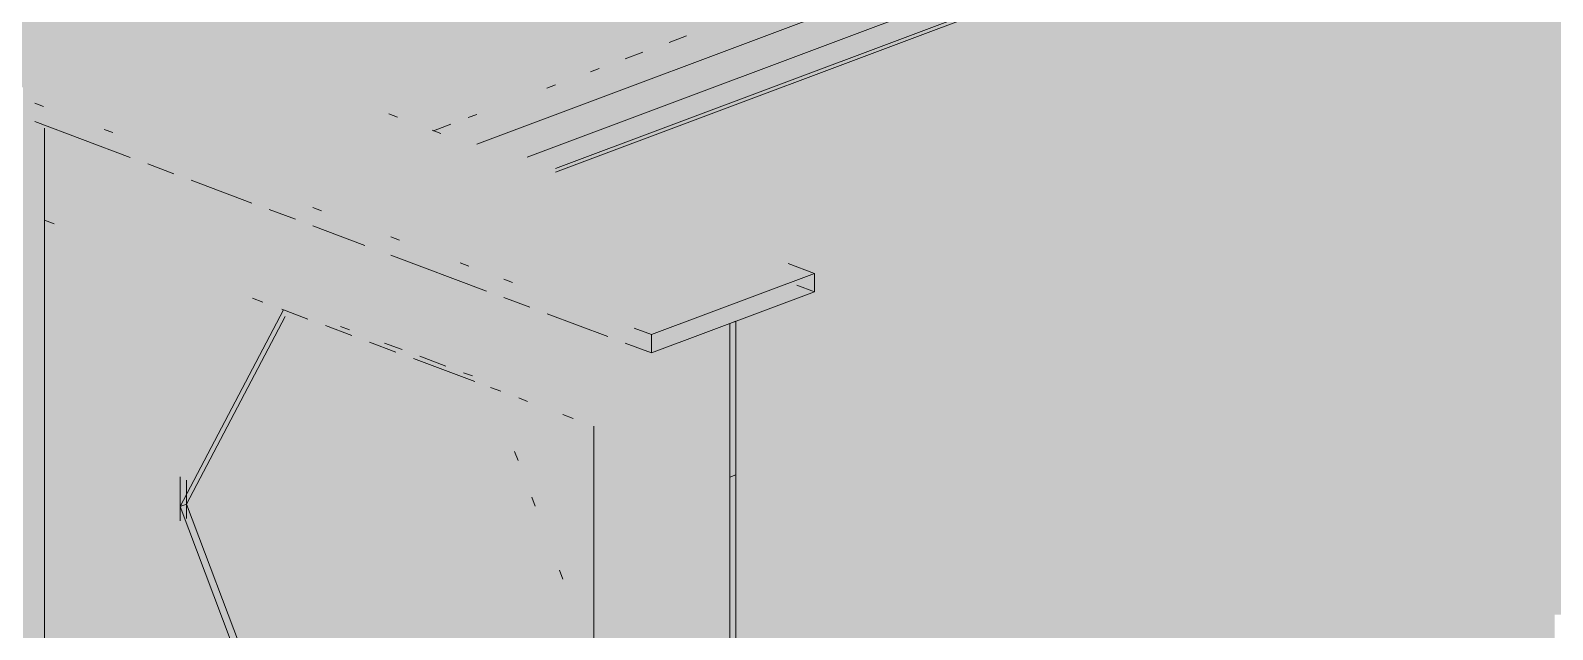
# Paper-space layout '03 3D Building and Roof' of a CAD drawing. Header units: millimetres. Extents: x 5 to 415, y 5 to 292.
# Drawn here: x 133.25 to 144.15, y 73.15 to 77.43 of the extents above; entities that cross this region are included whole.
import ezdxf

# ---------------------------------------------------------------- set-up
doc = ezdxf.new("R2010")
doc.units = ezdxf.units.MM
doc.layers.add('EXISTING', color=7, linetype='Continuous')
doc.layers.add('IMAGES', color=7, linetype='Continuous')

# ---------------------------------------------------------------- blocks, each defined once
blk = doc.blocks.new('SHEET_03')
at = {"layer": 'EXISTING', "color": 250, "lineweight": 9}
for p, q in [((136.446, 76.622), (144.131, 79.501)), ((144.491, 79.408), (136.806, 76.529)), ((137.008, 76.448), (144.569, 79.28)), ((137.008, 76.422), (144.444, 79.207)), ((137.821, 77.35), (137.946, 77.397)), ((137.508, 77.233), (137.633, 77.28)), ((137.258, 77.139), (137.321, 77.163)), ((136.946, 77.022), (137.008, 77.046)), ((133.28, 76.914), (133.343, 76.89)), ((135.877, 76.815), (135.815, 76.838)), ((136.383, 76.812), (136.446, 76.835)), ((133.964, 76.526), (133.28, 76.783)), ((133.349, 76.737), (133.349, 76.078)), ((133.778, 76.727), (133.84, 76.704)), ((136.188, 76.698), (136.126, 76.722)), ((136.134, 76.718), (136.258, 76.765)), ((134.275, 76.41), (134.089, 76.48)), ((134.835, 76.2), (134.4, 76.363)), ((133.419, 76.052), (133.349, 76.078)), ((133.349, 76.078), (133.349, 72.711)), ((135.146, 76.084), (134.959, 76.154)), ((135.27, 76.168), (135.332, 76.145)), ((135.643, 75.897), (135.27, 76.037)), ((135.83, 75.959), (135.892, 75.935)), ((136.514, 75.571), (135.83, 75.828)), ((136.327, 75.772), (136.389, 75.749)), ((138.862, 75.697), (138.675, 75.767)), ((136.638, 75.656), (136.7, 75.633)), ((137.695, 75.26), (138.862, 75.697)), ((138.862, 75.566), (138.862, 75.697)), ((134.914, 75.492), (134.84, 75.52)), ((136.824, 75.455), (136.638, 75.525)), ((138.862, 75.566), (137.695, 75.129)), ((138.737, 75.612), (138.862, 75.566)), ((134.321, 74.031), (135.062, 75.436)), ((135.048, 75.442), (135.236, 75.371)), ((135.073, 75.389), (134.366, 74.047)), ((135.362, 75.324), (135.551, 75.253)), ((135.533, 75.293), (135.47, 75.317)), ((137.384, 75.245), (136.949, 75.408)), ((137.571, 75.306), (137.695, 75.26)), ((138.256, 75.339), (138.3, 75.356)), ((138.256, 74.24), (138.256, 75.339)), ((138.3, 75.356), (138.3, 74.257)), ((135.677, 75.206), (135.866, 75.135)), ((135.91, 75.152), (135.784, 75.199)), ((137.695, 75.129), (137.508, 75.199)), ((137.695, 75.26), (137.695, 75.129)), ((135.991, 75.088), (136.432, 74.923)), ((136.224, 75.034), (136.036, 75.105)), ((136.413, 74.964), (136.35, 74.987)), ((136.617, 74.854), (136.543, 74.882)), ((136.746, 74.806), (136.809, 74.782)), ((137.136, 74.66), (137.062, 74.687)), ((137.284, 74.604), (137.284, 71.237)), ((137.284, 72.921), (137.284, 74.604)), ((136.716, 74.424), (136.741, 74.359)), ((134.321, 74.241), (134.321, 74.031)), ((134.366, 74.219), (134.366, 73.944)), ((138.3, 74.257), (138.256, 74.24)), ((138.256, 70.873), (138.256, 74.24)), ((138.3, 74.257), (138.3, 70.89)), ((134.321, 73.927), (134.321, 74.202)), ((134.366, 74.047), (134.366, 74.187)), ((134.321, 74.031), (134.366, 74.047)), ((134.321, 74.031), (134.321, 73.96)), ((135.062, 72.07), (134.321, 74.031)), ((134.366, 73.977), (134.366, 74.047)), ((134.366, 74.047), (135.082, 72.152)), ((136.84, 74.097), (136.864, 74.032)), ((137.037, 73.574), (137.062, 73.509))]:
    blk.add_line(p, q, dxfattribs=at)
at = {"layer": 'IMAGES', "color": 7}
for points in [[(132.51, 77.371), (133.538, 77.371), (132.51, 77.543), (133.538, 77.543)], [(133.538, 77.371), (133.88, 77.371), (133.538, 77.543), (133.88, 77.543)], [(133.88, 77.371), (134.052, 77.371), (133.88, 77.543), (134.052, 77.543)], [(134.052, 77.371), (134.737, 77.371), (134.052, 77.543), (134.737, 77.543)], [(134.737, 77.371), (134.909, 77.371), (134.737, 77.543), (134.909, 77.543)], [(134.909, 77.371), (137.136, 77.371), (134.909, 77.543), (137.136, 77.543)], [(137.136, 77.371), (137.308, 77.371), (137.136, 77.543), (137.308, 77.543)], [(137.308, 77.371), (137.479, 77.371), (137.308, 77.543), (137.479, 77.543)], [(137.479, 77.371), (137.65, 77.371), (137.479, 77.543), (137.65, 77.543)], [(137.65, 77.371), (137.993, 77.371), (137.65, 77.543), (137.993, 77.543)], [(137.993, 77.371), (138.164, 77.371), (137.993, 77.543), (138.164, 77.543)], [(138.164, 77.371), (138.336, 77.371), (138.164, 77.543), (138.336, 77.543)], [(138.336, 77.371), (138.507, 77.371), (138.336, 77.543), (138.507, 77.543)], [(138.507, 77.371), (139.707, 77.371), (138.507, 77.543), (139.707, 77.543)], [(139.707, 77.371), (140.049, 77.371), (139.707, 77.543), (140.049, 77.543)], [(140.049, 77.371), (140.221, 77.371), (140.049, 77.543), (140.221, 77.543)], [(140.221, 77.371), (140.392, 77.371), (140.221, 77.543), (140.392, 77.543)], [(140.392, 77.371), (140.735, 77.371), (140.392, 77.543), (140.735, 77.543)], [(140.735, 77.371), (140.906, 77.371), (140.735, 77.543), (140.906, 77.543)], [(140.906, 77.371), (148.618, 77.371), (140.906, 77.543), (148.618, 77.543)], [(133.024, 77.2), (134.395, 77.2), (133.024, 77.371), (134.395, 77.371)], [(134.395, 77.2), (134.566, 77.2), (134.395, 77.371), (134.566, 77.371)], [(134.566, 77.2), (134.737, 77.2), (134.566, 77.371), (134.737, 77.371)], [(134.737, 77.2), (134.909, 77.2), (134.737, 77.371), (134.909, 77.371)], [(134.909, 77.2), (135.08, 77.2), (134.909, 77.371), (135.08, 77.371)], [(135.08, 77.2), (135.251, 77.2), (135.08, 77.371), (135.251, 77.371)], [(135.251, 77.2), (135.594, 77.2), (135.251, 77.371), (135.594, 77.371)], [(135.594, 77.2), (136.622, 77.2), (135.594, 77.371), (136.622, 77.371)], [(136.622, 77.2), (136.794, 77.2), (136.622, 77.371), (136.794, 77.371)], [(136.794, 77.2), (136.965, 77.2), (136.794, 77.371), (136.965, 77.371)], [(136.965, 77.2), (137.136, 77.2), (136.965, 77.371), (137.136, 77.371)], [(137.136, 77.2), (137.308, 77.2), (137.136, 77.371), (137.308, 77.371)], [(137.308, 77.2), (137.479, 77.2), (137.308, 77.371), (137.479, 77.371)], [(137.479, 77.2), (138.507, 77.2), (137.479, 77.371), (138.507, 77.371)], [(138.507, 77.2), (139.193, 77.2), (138.507, 77.371), (139.193, 77.371)], [(139.193, 77.2), (139.535, 77.2), (139.193, 77.371), (139.535, 77.371)], [(139.535, 77.2), (139.707, 77.2), (139.535, 77.371), (139.707, 77.371)], [(139.707, 77.2), (139.878, 77.2), (139.707, 77.371), (139.878, 77.371)], [(139.878, 77.2), (140.049, 77.2), (139.878, 77.371), (140.049, 77.371)], [(140.049, 77.2), (140.221, 77.2), (140.049, 77.371), (140.221, 77.371)], [(140.221, 77.2), (140.392, 77.2), (140.221, 77.371), (140.392, 77.371)], [(140.392, 77.2), (149.132, 77.2), (140.392, 77.371), (149.132, 77.371)], [(133.024, 77.029), (133.538, 77.029), (133.024, 77.2), (133.538, 77.2)], [(133.538, 77.029), (134.395, 77.029), (133.538, 77.2), (134.395, 77.2)], [(134.395, 77.029), (134.737, 77.029), (134.395, 77.2), (134.737, 77.2)], [(134.737, 77.029), (134.909, 77.029), (134.737, 77.2), (134.909, 77.2)], [(134.909, 77.029), (135.594, 77.029), (134.909, 77.2), (135.594, 77.2)], [(135.594, 77.029), (136.108, 77.029), (135.594, 77.2), (136.108, 77.2)], [(136.108, 77.029), (136.279, 77.029), (136.108, 77.2), (136.279, 77.2)], [(136.279, 77.029), (136.622, 77.029), (136.279, 77.2), (136.622, 77.2)], [(136.622, 77.029), (136.794, 77.029), (136.622, 77.2), (136.794, 77.2)], [(136.794, 77.029), (137.136, 77.029), (136.794, 77.2), (137.136, 77.2)], [(137.136, 77.029), (137.308, 77.029), (137.136, 77.2), (137.308, 77.2)], [(137.308, 77.029), (137.479, 77.029), (137.308, 77.2), (137.479, 77.2)], [(137.479, 77.029), (137.65, 77.029), (137.479, 77.2), (137.65, 77.2)], [(137.65, 77.029), (137.993, 77.029), (137.65, 77.2), (137.993, 77.2)], [(137.993, 77.029), (138.336, 77.029), (137.993, 77.2), (138.336, 77.2)], [(138.336, 77.029), (138.85, 77.029), (138.336, 77.2), (138.85, 77.2)], [(138.85, 77.029), (139.021, 77.029), (138.85, 77.2), (139.021, 77.2)], [(139.021, 77.029), (139.193, 77.029), (139.021, 77.2), (139.193, 77.2)], [(139.193, 77.029), (139.364, 77.029), (139.193, 77.2), (139.364, 77.2)], [(139.364, 77.029), (139.535, 77.029), (139.364, 77.2), (139.535, 77.2)], [(139.535, 77.029), (139.707, 77.029), (139.535, 77.2), (139.707, 77.2)], [(139.707, 77.029), (139.878, 77.029), (139.707, 77.2), (139.878, 77.2)], [(139.878, 77.029), (149.474, 77.029), (139.878, 77.2), (149.474, 77.2)], [(133.195, 76.857), (133.366, 76.857), (133.195, 77.029), (133.366, 77.029)], [(133.366, 76.857), (133.538, 76.857), (133.366, 77.029), (133.538, 77.029)], [(133.538, 76.857), (133.709, 76.857), (133.538, 77.029), (133.709, 77.029)], [(133.709, 76.857), (133.88, 76.857), (133.709, 77.029), (133.88, 77.029)], [(133.88, 76.857), (134.052, 76.857), (133.88, 77.029), (134.052, 77.029)], [(134.052, 76.857), (134.737, 76.857), (134.052, 77.029), (134.737, 77.029)], [(134.737, 76.857), (134.909, 76.857), (134.737, 77.029), (134.909, 77.029)], [(134.909, 76.857), (135.08, 76.857), (134.909, 77.029), (135.08, 77.029)], [(135.08, 76.857), (135.251, 76.857), (135.08, 77.029), (135.251, 77.029)], [(135.251, 76.857), (135.423, 76.857), (135.251, 77.029), (135.423, 77.029)], [(135.423, 76.857), (135.594, 76.857), (135.423, 77.029), (135.594, 77.029)], [(135.594, 76.857), (135.765, 76.857), (135.594, 77.029), (135.765, 77.029)], [(135.765, 76.686), (135.937, 76.686), (135.765, 77.029), (135.937, 77.029)], [(135.937, 76.857), (136.108, 76.857), (135.937, 77.029), (136.108, 77.029)], [(136.108, 76.857), (136.279, 76.857), (136.108, 77.029), (136.279, 77.029)], [(136.279, 76.857), (136.794, 76.857), (136.279, 77.029), (136.794, 77.029)], [(136.794, 76.857), (136.965, 76.857), (136.794, 77.029), (136.965, 77.029)], [(136.965, 76.857), (137.136, 76.857), (136.965, 77.029), (137.136, 77.029)], [(137.136, 76.857), (137.308, 76.857), (137.136, 77.029), (137.308, 77.029)], [(137.308, 76.857), (137.65, 76.857), (137.308, 77.029), (137.65, 77.029)], [(137.65, 76.857), (137.822, 76.857), (137.65, 77.029), (137.822, 77.029)], [(137.822, 76.857), (137.993, 76.857), (137.822, 77.029), (137.993, 77.029)], [(137.993, 76.857), (138.679, 76.857), (137.993, 77.029), (138.679, 77.029)], [(138.679, 76.857), (138.85, 76.857), (138.679, 77.029), (138.85, 77.029)], [(138.85, 76.857), (139.021, 76.857), (138.85, 77.029), (139.021, 77.029)], [(139.021, 76.857), (139.364, 76.857), (139.021, 77.029), (139.364, 77.029)], [(139.364, 76.857), (139.535, 76.857), (139.364, 77.029), (139.535, 77.029)], [(139.535, 76.857), (149.989, 76.857), (139.535, 77.029), (149.989, 77.029)], [(133.195, 76.514), (133.366, 76.514), (133.195, 76.857), (133.366, 76.857)], [(133.366, 76.686), (133.538, 76.686), (133.366, 76.857), (133.538, 76.857)], [(133.538, 76.686), (133.709, 76.686), (133.538, 76.857), (133.709, 76.857)], [(133.709, 76.686), (133.88, 76.686), (133.709, 76.857), (133.88, 76.857)], [(133.88, 76.686), (134.052, 76.686), (133.88, 76.857), (134.052, 76.857)], [(134.052, 76.686), (134.223, 76.686), (134.052, 76.857), (134.223, 76.857)], [(134.223, 76.686), (135.251, 76.686), (134.223, 76.857), (135.251, 76.857)], [(135.251, 76.686), (135.765, 76.686), (135.251, 76.857), (135.765, 76.857)], [(135.937, 76.686), (136.108, 76.686), (135.937, 76.857), (136.108, 76.857)], [(136.108, 76.686), (136.279, 76.686), (136.108, 76.857), (136.279, 76.857)], [(136.279, 76.686), (136.451, 76.686), (136.279, 76.857), (136.451, 76.857)], [(136.451, 76.686), (136.622, 76.686), (136.451, 76.857), (136.622, 76.857)], [(136.622, 76.686), (136.965, 76.686), (136.622, 76.857), (136.965, 76.857)], [(136.965, 76.686), (137.65, 76.686), (136.965, 76.857), (137.65, 76.857)], [(137.65, 76.686), (138.164, 76.686), (137.65, 76.857), (138.164, 76.857)], [(138.164, 76.686), (138.336, 76.686), (138.164, 76.857), (138.336, 76.857)], [(138.336, 76.686), (138.507, 76.686), (138.336, 76.857), (138.507, 76.857)], [(138.507, 76.686), (138.679, 76.686), (138.507, 76.857), (138.679, 76.857)], [(138.679, 76.686), (138.85, 76.686), (138.679, 76.857), (138.85, 76.857)], [(138.85, 76.686), (139.021, 76.686), (138.85, 76.857), (139.021, 76.857)], [(139.021, 76.686), (150.503, 76.686), (139.021, 76.857), (150.503, 76.857)], [(133.366, 76.514), (133.538, 76.514), (133.366, 76.686), (133.538, 76.686)], [(133.538, 76.514), (133.709, 76.514), (133.538, 76.686), (133.709, 76.686)], [(133.709, 76.514), (133.88, 76.514), (133.709, 76.686), (133.88, 76.686)], [(133.88, 76.514), (134.052, 76.514), (133.88, 76.686), (134.052, 76.686)], [(134.052, 76.514), (134.223, 76.514), (134.052, 76.686), (134.223, 76.686)], [(134.223, 76.514), (134.909, 76.514), (134.223, 76.686), (134.909, 76.686)], [(134.909, 76.514), (135.765, 76.514), (134.909, 76.686), (135.765, 76.686)], [(135.765, 76.514), (136.108, 76.514), (135.765, 76.686), (136.108, 76.686)], [(136.108, 76.514), (136.279, 76.514), (136.108, 76.686), (136.279, 76.686)], [(136.279, 76.514), (136.451, 76.514), (136.279, 76.686), (136.451, 76.686)], [(136.451, 76.514), (136.622, 76.514), (136.451, 76.686), (136.622, 76.686)], [(136.622, 76.514), (137.479, 76.514), (136.622, 76.686), (137.479, 76.686)], [(137.479, 76.514), (137.65, 76.514), (137.479, 76.686), (137.65, 76.686)], [(137.65, 76.514), (137.822, 76.514), (137.65, 76.686), (137.822, 76.686)], [(137.822, 76.514), (137.993, 76.514), (137.822, 76.686), (137.993, 76.686)], [(137.993, 76.514), (138.164, 76.514), (137.993, 76.686), (138.164, 76.686)], [(138.164, 76.514), (138.507, 76.514), (138.164, 76.686), (138.507, 76.686)], [(138.507, 76.514), (138.679, 76.514), (138.507, 76.686), (138.679, 76.686)], [(138.679, 76.514), (150.845, 76.514), (138.679, 76.686), (150.845, 76.686)], [(133.195, 76.171), (133.538, 76.171), (133.195, 76.514), (133.538, 76.514)], [(133.538, 76.171), (133.709, 76.171), (133.538, 76.514), (133.709, 76.514)], [(133.709, 76.343), (133.88, 76.343), (133.709, 76.514), (133.88, 76.514)], [(133.88, 76.343), (134.052, 76.343), (133.88, 76.514), (134.052, 76.514)], [(134.052, 76.343), (134.395, 76.343), (134.052, 76.514), (134.395, 76.514)], [(134.395, 76.343), (134.737, 76.343), (134.395, 76.514), (134.737, 76.514)], [(134.737, 76.343), (134.909, 76.343), (134.737, 76.514), (134.909, 76.514)], [(134.909, 76.343), (135.08, 76.343), (134.909, 76.514), (135.08, 76.514)], [(135.08, 76.343), (135.251, 76.343), (135.08, 76.514), (135.251, 76.514)], [(135.251, 76.343), (135.423, 76.343), (135.251, 76.514), (135.423, 76.514)], [(135.423, 76.343), (136.108, 76.343), (135.423, 76.514), (136.108, 76.514)], [(136.108, 76.343), (136.451, 76.343), (136.108, 76.514), (136.451, 76.514)], [(136.451, 76.343), (136.622, 76.343), (136.451, 76.514), (136.622, 76.514)], [(136.622, 76.343), (136.794, 76.343), (136.622, 76.514), (136.794, 76.514)], [(136.794, 76.343), (136.965, 76.343), (136.794, 76.514), (136.965, 76.514)], [(136.965, 76.343), (137.136, 76.343), (136.965, 76.514), (137.136, 76.514)], [(137.136, 76.343), (137.308, 76.343), (137.136, 76.514), (137.308, 76.514)], [(137.308, 76.343), (137.479, 76.343), (137.308, 76.514), (137.479, 76.514)], [(137.479, 76.343), (137.65, 76.343), (137.479, 76.514), (137.65, 76.514)], [(137.65, 76.343), (137.993, 76.343), (137.65, 76.514), (137.993, 76.514)], [(137.993, 76.343), (138.164, 76.343), (137.993, 76.514), (138.164, 76.514)], [(138.164, 76.343), (151.359, 76.343), (138.164, 76.514), (151.359, 76.514)], [(133.709, 76), (133.88, 76), (133.709, 76.343), (133.88, 76.343)], [(133.88, 76.171), (134.052, 76.171), (133.88, 76.343), (134.052, 76.343)], [(134.052, 76.171), (134.223, 76.171), (134.052, 76.343), (134.223, 76.343)], [(134.223, 76.171), (134.395, 76.171), (134.223, 76.343), (134.395, 76.343)], [(134.395, 76.171), (134.909, 76.171), (134.395, 76.343), (134.909, 76.343)], [(134.909, 76.171), (135.08, 76.171), (134.909, 76.343), (135.08, 76.343)], [(135.08, 76.171), (135.251, 76.171), (135.08, 76.343), (135.251, 76.343)], [(135.251, 76.171), (135.423, 76.171), (135.251, 76.343), (135.423, 76.343)], [(135.423, 76.171), (135.594, 76.171), (135.423, 76.343), (135.594, 76.343)], [(135.594, 76.171), (136.622, 76.171), (135.594, 76.343), (136.622, 76.343)], [(136.622, 76.171), (136.794, 76.171), (136.622, 76.343), (136.794, 76.343)], [(136.794, 76.171), (136.965, 76.171), (136.794, 76.343), (136.965, 76.343)], [(136.965, 76.171), (137.308, 76.171), (136.965, 76.343), (137.308, 76.343)], [(137.308, 76.171), (137.479, 76.171), (137.308, 76.343), (137.479, 76.343)], [(137.479, 76.171), (137.65, 76.171), (137.479, 76.343), (137.65, 76.343)], [(137.65, 76.171), (137.822, 76.171), (137.65, 76.343), (137.822, 76.343)], [(137.822, 76.171), (137.993, 76.171), (137.822, 76.343), (137.993, 76.343)], [(137.993, 76.171), (151.874, 76.171), (137.993, 76.343), (151.874, 76.343)], [(133.195, 76), (133.366, 76), (133.195, 76.171), (133.366, 76.171)], [(133.366, 76), (133.538, 76), (133.366, 76.171), (133.538, 76.171)], [(133.538, 76), (133.709, 76), (133.538, 76.171), (133.709, 76.171)], [(133.88, 76), (134.052, 76), (133.88, 76.171), (134.052, 76.171)], [(134.052, 76), (134.395, 76), (134.052, 76.171), (134.395, 76.171)], [(134.395, 76), (134.566, 76), (134.395, 76.171), (134.566, 76.171)], [(134.566, 76), (134.737, 76), (134.566, 76.171), (134.737, 76.171)], [(134.737, 76), (134.909, 76), (134.737, 76.171), (134.909, 76.171)], [(134.909, 76), (135.08, 76), (134.909, 76.171), (135.08, 76.171)], [(135.08, 76), (135.251, 76), (135.08, 76.171), (135.251, 76.171)], [(135.251, 76), (135.423, 76), (135.251, 76.171), (135.423, 76.171)], [(135.423, 76), (135.594, 76), (135.423, 76.171), (135.594, 76.171)], [(135.594, 76), (135.765, 76), (135.594, 76.171), (135.765, 76.171)], [(135.765, 76), (136.965, 76), (135.765, 76.171), (136.965, 76.171)], [(136.965, 76), (137.479, 76), (136.965, 76.171), (137.479, 76.171)], [(137.479, 76), (137.65, 76), (137.479, 76.171), (137.65, 76.171)], [(137.65, 76), (137.822, 76), (137.65, 76.171), (137.822, 76.171)], [(137.822, 76), (137.993, 76), (137.822, 76.171), (137.993, 76.171)], [(137.993, 76), (138.507, 76), (137.993, 76.171), (138.507, 76.171)], [(138.507, 76), (152.216, 76), (138.507, 76.171), (152.216, 76.171)], [(133.195, 75.829), (133.366, 75.829), (133.195, 76), (133.366, 76)], [(133.366, 75.829), (133.538, 75.829), (133.366, 76), (133.538, 76)], [(133.538, 75.829), (133.709, 75.829), (133.538, 76), (133.709, 76)], [(133.709, 75.829), (133.88, 75.829), (133.709, 76), (133.88, 76)], [(133.88, 75.829), (134.052, 75.829), (133.88, 76), (134.052, 76)], [(134.052, 75.829), (134.223, 75.829), (134.052, 76), (134.223, 76)], [(134.223, 75.829), (134.737, 75.829), (134.223, 76), (134.737, 76)], [(134.737, 75.829), (134.909, 75.829), (134.737, 76), (134.909, 76)], [(134.909, 75.829), (135.08, 75.829), (134.909, 76), (135.08, 76)], [(135.08, 75.829), (135.251, 75.829), (135.08, 76), (135.251, 76)], [(135.251, 75.829), (135.594, 75.829), (135.251, 76), (135.594, 76)], [(135.594, 75.829), (136.108, 75.829), (135.594, 76), (136.108, 76)], [(136.108, 75.829), (136.279, 75.829), (136.108, 76), (136.279, 76)], [(136.279, 75.829), (136.794, 75.829), (136.279, 76), (136.794, 76)], [(136.794, 75.829), (138.164, 75.829), (136.794, 76), (138.164, 76)], [(138.164, 75.829), (138.507, 75.829), (138.164, 76), (138.507, 76)], [(138.507, 75.829), (138.679, 75.829), (138.507, 76), (138.679, 76)], [(138.679, 75.829), (139.021, 75.829), (138.679, 76), (139.021, 76)], [(139.021, 75.829), (151.531, 75.829), (139.021, 76), (151.531, 76)], [(133.195, 72.914), (133.538, 72.914), (133.195, 75.829), (133.538, 75.829)], [(133.538, 72.743), (133.709, 72.743), (133.538, 75.829), (133.709, 75.829)], [(133.709, 75.657), (133.88, 75.657), (133.709, 75.829), (133.88, 75.829)], [(133.88, 75.657), (134.223, 75.657), (133.88, 75.829), (134.223, 75.829)], [(134.223, 75.657), (134.566, 75.657), (134.223, 75.829), (134.566, 75.829)], [(134.566, 75.657), (134.737, 75.657), (134.566, 75.829), (134.737, 75.829)], [(134.737, 75.657), (135.251, 75.657), (134.737, 75.829), (135.251, 75.829)], [(135.251, 75.657), (135.423, 75.657), (135.251, 75.829), (135.423, 75.829)], [(135.423, 75.657), (135.594, 75.657), (135.423, 75.829), (135.594, 75.829)], [(135.594, 75.657), (135.765, 75.657), (135.594, 75.829), (135.765, 75.829)], [(135.765, 75.657), (135.937, 75.657), (135.765, 75.829), (135.937, 75.829)], [(135.937, 75.657), (136.279, 75.657), (135.937, 75.829), (136.279, 75.829)], [(136.279, 75.657), (136.451, 75.657), (136.279, 75.829), (136.451, 75.829)], [(136.451, 75.657), (136.622, 75.657), (136.451, 75.829), (136.622, 75.829)], [(136.622, 75.657), (136.794, 75.657), (136.622, 75.829), (136.794, 75.829)], [(136.794, 75.657), (136.965, 75.657), (136.794, 75.829), (136.965, 75.829)], [(136.965, 75.657), (137.136, 75.657), (136.965, 75.829), (137.136, 75.829)], [(137.136, 75.657), (138.336, 75.657), (137.136, 75.829), (138.336, 75.829)], [(138.336, 75.657), (138.507, 75.657), (138.336, 75.829), (138.507, 75.829)], [(138.507, 75.657), (138.679, 75.657), (138.507, 75.829), (138.679, 75.829)], [(138.679, 75.657), (138.85, 75.657), (138.679, 75.829), (138.85, 75.829)], [(138.85, 75.657), (139.021, 75.657), (138.85, 75.829), (139.021, 75.829)], [(139.021, 75.657), (139.193, 75.657), (139.021, 75.829), (139.193, 75.829)], [(139.193, 75.657), (151.188, 75.657), (139.193, 75.829), (151.188, 75.829)], [(133.709, 75.486), (133.88, 75.486), (133.709, 75.657), (133.88, 75.657)], [(133.88, 75.486), (134.052, 75.486), (133.88, 75.657), (134.052, 75.657)], [(134.052, 75.486), (134.223, 75.486), (134.052, 75.657), (134.223, 75.657)], [(134.223, 75.486), (134.395, 75.486), (134.223, 75.657), (134.395, 75.657)], [(134.395, 75.486), (134.566, 75.486), (134.395, 75.657), (134.566, 75.657)], [(134.566, 75.486), (134.737, 75.486), (134.566, 75.657), (134.737, 75.657)], [(134.737, 75.486), (134.909, 75.486), (134.737, 75.657), (134.909, 75.657)], [(134.909, 75.486), (135.08, 75.486), (134.909, 75.657), (135.08, 75.657)], [(135.08, 75.486), (135.423, 75.486), (135.08, 75.657), (135.423, 75.657)], [(135.423, 75.486), (135.594, 75.486), (135.423, 75.657), (135.594, 75.657)], [(135.594, 75.486), (135.937, 75.486), (135.594, 75.657), (135.937, 75.657)], [(135.937, 75.486), (136.108, 75.486), (135.937, 75.657), (136.108, 75.657)], [(136.108, 75.486), (136.451, 75.486), (136.108, 75.657), (136.451, 75.657)], [(136.451, 75.486), (136.622, 75.486), (136.451, 75.657), (136.622, 75.657)], [(136.622, 75.486), (136.965, 75.486), (136.622, 75.657), (136.965, 75.657)], [(136.965, 75.486), (137.136, 75.486), (136.965, 75.657), (137.136, 75.657)], [(137.136, 75.486), (137.308, 75.486), (137.136, 75.657), (137.308, 75.657)], [(137.308, 75.486), (137.479, 75.486), (137.308, 75.657), (137.479, 75.657)], [(137.479, 75.486), (137.822, 75.486), (137.479, 75.657), (137.822, 75.657)], [(137.822, 75.486), (137.993, 75.486), (137.822, 75.657), (137.993, 75.657)], [(137.993, 75.486), (138.164, 75.486), (137.993, 75.657), (138.164, 75.657)], [(138.164, 75.486), (138.336, 75.486), (138.164, 75.657), (138.336, 75.657)], [(138.336, 75.486), (138.507, 75.486), (138.336, 75.657), (138.507, 75.657)], [(138.507, 75.486), (138.679, 75.486), (138.507, 75.657), (138.679, 75.657)], [(138.679, 75.486), (138.85, 75.486), (138.679, 75.657), (138.85, 75.657)], [(138.85, 75.486), (139.021, 75.486), (138.85, 75.657), (139.021, 75.657)], [(139.021, 75.486), (139.193, 75.486), (139.021, 75.657), (139.193, 75.657)], [(139.193, 75.486), (150.674, 75.486), (139.193, 75.657), (150.674, 75.657)], [(133.709, 75.314), (134.223, 75.314), (133.709, 75.486), (134.223, 75.486)], [(134.223, 75.314), (134.395, 75.314), (134.223, 75.486), (134.395, 75.486)], [(134.395, 75.314), (134.566, 75.314), (134.395, 75.486), (134.566, 75.486)], [(134.566, 75.314), (134.737, 75.314), (134.566, 75.486), (134.737, 75.486)], [(134.737, 75.314), (134.909, 75.314), (134.737, 75.486), (134.909, 75.486)], [(134.909, 75.314), (135.08, 75.314), (134.909, 75.486), (135.08, 75.486)], [(135.08, 75.314), (135.251, 75.314), (135.08, 75.486), (135.251, 75.486)], [(135.251, 75.314), (135.423, 75.314), (135.251, 75.486), (135.423, 75.486)], [(135.423, 75.314), (135.594, 75.314), (135.423, 75.486), (135.594, 75.486)], [(135.594, 75.314), (135.765, 75.314), (135.594, 75.486), (135.765, 75.486)], [(135.765, 75.314), (136.108, 75.314), (135.765, 75.486), (136.108, 75.486)], [(136.108, 75.143), (136.279, 75.143), (136.108, 75.486), (136.279, 75.486)], [(136.279, 75.314), (136.451, 75.314), (136.279, 75.486), (136.451, 75.486)], [(136.451, 75.314), (136.622, 75.314), (136.451, 75.486), (136.622, 75.486)], [(136.622, 75.314), (137.136, 75.314), (136.622, 75.486), (137.136, 75.486)], [(137.136, 75.314), (137.308, 75.314), (137.136, 75.486), (137.308, 75.486)], [(137.308, 75.314), (137.479, 75.314), (137.308, 75.486), (137.479, 75.486)], [(137.479, 75.314), (137.65, 75.314), (137.479, 75.486), (137.65, 75.486)], [(137.65, 75.314), (137.822, 75.314), (137.65, 75.486), (137.822, 75.486)], [(137.822, 75.314), (137.993, 75.314), (137.822, 75.486), (137.993, 75.486)], [(137.993, 75.314), (138.164, 75.314), (137.993, 75.486), (138.164, 75.486)], [(138.164, 75.314), (138.336, 75.314), (138.164, 75.486), (138.336, 75.486)], [(138.336, 75.314), (138.507, 75.314), (138.336, 75.486), (138.507, 75.486)], [(138.507, 75.314), (138.679, 75.314), (138.507, 75.486), (138.679, 75.486)], [(138.679, 75.314), (138.85, 75.314), (138.679, 75.486), (138.85, 75.486)], [(138.85, 75.314), (139.021, 75.314), (138.85, 75.486), (139.021, 75.486)], [(139.021, 75.314), (150.16, 75.314), (139.021, 75.486), (150.16, 75.486)], [(133.709, 74.971), (134.566, 74.971), (133.709, 75.314), (134.566, 75.314)], [(134.566, 75.143), (134.737, 75.143), (134.566, 75.314), (134.737, 75.314)], [(134.737, 75.143), (134.909, 75.143), (134.737, 75.314), (134.909, 75.314)], [(134.909, 75.143), (135.251, 75.143), (134.909, 75.314), (135.251, 75.314)], [(135.251, 75.143), (135.423, 75.143), (135.251, 75.314), (135.423, 75.314)], [(135.423, 75.143), (135.594, 75.143), (135.423, 75.314), (135.594, 75.314)], [(135.594, 75.143), (135.765, 75.143), (135.594, 75.314), (135.765, 75.314)], [(135.765, 75.143), (135.937, 75.143), (135.765, 75.314), (135.937, 75.314)], [(135.937, 75.143), (136.108, 75.143), (135.937, 75.314), (136.108, 75.314)], [(136.279, 75.143), (136.622, 75.143), (136.279, 75.314), (136.622, 75.314)], [(136.622, 75.143), (136.794, 75.143), (136.622, 75.314), (136.794, 75.314)], [(136.794, 75.143), (136.965, 75.143), (136.794, 75.314), (136.965, 75.314)], [(136.965, 75.143), (137.136, 75.143), (136.965, 75.314), (137.136, 75.314)], [(137.136, 75.143), (137.479, 75.143), (137.136, 75.314), (137.479, 75.314)], [(137.479, 75.143), (137.65, 75.143), (137.479, 75.314), (137.65, 75.314)], [(137.65, 75.143), (138.336, 75.143), (137.65, 75.314), (138.336, 75.314)], [(138.336, 75.143), (138.507, 75.143), (138.336, 75.314), (138.507, 75.314)], [(138.507, 75.143), (138.85, 75.143), (138.507, 75.314), (138.85, 75.314)], [(138.85, 75.143), (139.021, 75.143), (138.85, 75.314), (139.021, 75.314)], [(139.021, 75.143), (149.646, 75.143), (139.021, 75.314), (149.646, 75.314)], [(134.566, 74.971), (134.737, 74.971), (134.566, 75.143), (134.737, 75.143)], [(134.737, 74.971), (134.909, 74.971), (134.737, 75.143), (134.909, 75.143)], [(134.909, 74.971), (135.08, 74.971), (134.909, 75.143), (135.08, 75.143)], [(135.08, 74.971), (135.251, 74.971), (135.08, 75.143), (135.251, 75.143)], [(135.251, 74.971), (135.423, 74.971), (135.251, 75.143), (135.423, 75.143)], [(135.423, 74.971), (135.594, 74.971), (135.423, 75.143), (135.594, 75.143)], [(135.594, 74.971), (135.765, 74.971), (135.594, 75.143), (135.765, 75.143)], [(135.765, 74.971), (135.937, 74.971), (135.765, 75.143), (135.937, 75.143)], [(135.937, 74.971), (136.279, 74.971), (135.937, 75.143), (136.279, 75.143)], [(136.279, 74.971), (136.451, 74.971), (136.279, 75.143), (136.451, 75.143)], [(136.451, 74.971), (136.794, 74.971), (136.451, 75.143), (136.794, 75.143)], [(136.794, 74.971), (136.965, 74.971), (136.794, 75.143), (136.965, 75.143)], [(136.965, 74.8), (137.136, 74.8), (136.965, 75.143), (137.136, 75.143)], [(137.136, 74.971), (137.479, 74.971), (137.136, 75.143), (137.479, 75.143)], [(137.479, 74.971), (137.65, 74.971), (137.479, 75.143), (137.65, 75.143)], [(137.65, 74.971), (137.822, 74.971), (137.65, 75.143), (137.822, 75.143)], [(137.822, 74.971), (137.993, 74.971), (137.822, 75.143), (137.993, 75.143)], [(137.993, 74.971), (138.164, 74.971), (137.993, 75.143), (138.164, 75.143)], [(138.164, 74.629), (138.336, 74.629), (138.164, 75.143), (138.336, 75.143)], [(138.336, 74.971), (138.507, 74.971), (138.336, 75.143), (138.507, 75.143)], [(138.507, 71.029), (138.679, 71.029), (138.507, 75.143), (138.679, 75.143)], [(138.679, 74.971), (149.132, 74.971), (138.679, 75.143), (149.132, 75.143)], [(133.709, 74.457), (134.395, 74.457), (133.709, 74.971), (134.395, 74.971)], [(134.395, 74.8), (134.566, 74.8), (134.395, 74.971), (134.566, 74.971)], [(134.566, 74.8), (134.737, 74.8), (134.566, 74.971), (134.737, 74.971)], [(134.737, 74.629), (134.909, 74.629), (134.737, 74.971), (134.909, 74.971)], [(134.909, 74.8), (135.08, 74.8), (134.909, 74.971), (135.08, 74.971)], [(135.08, 74.8), (135.251, 74.8), (135.08, 74.971), (135.251, 74.971)], [(135.251, 74.8), (135.594, 74.8), (135.251, 74.971), (135.594, 74.971)], [(135.594, 74.8), (135.937, 74.8), (135.594, 74.971), (135.937, 74.971)], [(135.937, 74.8), (136.108, 74.8), (135.937, 74.971), (136.108, 74.971)], [(136.108, 74.8), (136.279, 74.8), (136.108, 74.971), (136.279, 74.971)], [(136.279, 74.8), (136.451, 74.8), (136.279, 74.971), (136.451, 74.971)], [(136.451, 74.8), (136.622, 74.8), (136.451, 74.971), (136.622, 74.971)], [(136.622, 74.8), (136.794, 74.8), (136.622, 74.971), (136.794, 74.971)], [(136.794, 74.8), (136.965, 74.8), (136.794, 74.971), (136.965, 74.971)], [(137.136, 74.8), (137.308, 74.8), (137.136, 74.971), (137.308, 74.971)], [(137.308, 74.8), (137.479, 74.8), (137.308, 74.971), (137.479, 74.971)], [(137.479, 74.8), (138.164, 74.8), (137.479, 74.971), (138.164, 74.971)], [(138.336, 74.286), (138.507, 74.286), (138.336, 74.971), (138.507, 74.971)], [(138.679, 74.8), (148.789, 74.8), (138.679, 74.971), (148.789, 74.971)], [(134.395, 74.629), (134.566, 74.629), (134.395, 74.8), (134.566, 74.8)], [(134.566, 74.629), (134.737, 74.629), (134.566, 74.8), (134.737, 74.8)], [(134.909, 74.457), (135.08, 74.457), (134.909, 74.8), (135.08, 74.8)], [(135.08, 74.629), (135.937, 74.629), (135.08, 74.8), (135.937, 74.8)], [(135.937, 74.629), (136.108, 74.629), (135.937, 74.8), (136.108, 74.8)], [(136.108, 74.629), (136.279, 74.629), (136.108, 74.8), (136.279, 74.8)], [(136.279, 74.457), (136.451, 74.457), (136.279, 74.8), (136.451, 74.8)], [(136.451, 74.629), (137.136, 74.629), (136.451, 74.8), (137.136, 74.8)], [(137.136, 74.629), (137.308, 74.629), (137.136, 74.8), (137.308, 74.8)], [(137.308, 74.629), (137.479, 74.629), (137.308, 74.8), (137.479, 74.8)], [(137.479, 74.629), (137.65, 74.629), (137.479, 74.8), (137.65, 74.8)], [(137.65, 74.629), (137.993, 74.629), (137.65, 74.8), (137.993, 74.8)], [(137.993, 74.457), (138.164, 74.457), (137.993, 74.8), (138.164, 74.8)], [(138.679, 74.629), (148.275, 74.629), (138.679, 74.8), (148.275, 74.8)], [(134.395, 74.457), (134.566, 74.457), (134.395, 74.629), (134.566, 74.629)], [(134.566, 74.457), (134.737, 74.457), (134.566, 74.629), (134.737, 74.629)], [(134.737, 74.457), (134.909, 74.457), (134.737, 74.629), (134.909, 74.629)], [(135.08, 74.457), (136.279, 74.457), (135.08, 74.629), (136.279, 74.629)], [(136.451, 74.457), (136.622, 74.457), (136.451, 74.629), (136.622, 74.629)], [(136.622, 74.457), (136.794, 74.457), (136.622, 74.629), (136.794, 74.629)], [(136.794, 74.457), (136.965, 74.457), (136.794, 74.629), (136.965, 74.629)], [(136.965, 74.457), (137.136, 74.457), (136.965, 74.629), (137.136, 74.629)], [(137.136, 74.457), (137.308, 74.457), (137.136, 74.629), (137.308, 74.629)], [(137.308, 74.457), (137.479, 74.457), (137.308, 74.629), (137.479, 74.629)], [(137.479, 74.286), (137.65, 74.286), (137.479, 74.629), (137.65, 74.629)], [(137.65, 74.457), (137.822, 74.457), (137.65, 74.629), (137.822, 74.629)], [(137.822, 74.457), (137.993, 74.457), (137.822, 74.629), (137.993, 74.629)], [(138.164, 74.457), (138.336, 74.457), (138.164, 74.629), (138.336, 74.629)], [(138.679, 74.457), (147.761, 74.457), (138.679, 74.629), (147.761, 74.629)], [(133.709, 74.286), (134.223, 74.286), (133.709, 74.457), (134.223, 74.457)], [(134.223, 74.286), (134.395, 74.286), (134.223, 74.457), (134.395, 74.457)], [(134.395, 74.286), (134.566, 74.286), (134.395, 74.457), (134.566, 74.457)], [(134.566, 74.286), (134.737, 74.286), (134.566, 74.457), (134.737, 74.457)], [(134.737, 74.286), (134.909, 74.286), (134.737, 74.457), (134.909, 74.457)], [(134.909, 74.114), (136.451, 74.114), (134.909, 74.457), (136.451, 74.457)], [(136.451, 74.114), (136.622, 74.114), (136.451, 74.457), (136.622, 74.457)], [(136.622, 74.114), (136.794, 74.114), (136.622, 74.457), (136.794, 74.457)], [(136.794, 74.114), (136.965, 74.114), (136.794, 74.457), (136.965, 74.457)], [(136.965, 73.943), (137.136, 73.943), (136.965, 74.457), (137.136, 74.457)], [(137.136, 74.286), (137.479, 74.286), (137.136, 74.457), (137.479, 74.457)], [(137.65, 74.286), (137.822, 74.286), (137.65, 74.457), (137.822, 74.457)], [(137.822, 74.286), (137.993, 74.286), (137.822, 74.457), (137.993, 74.457)], [(137.993, 74.286), (138.164, 74.286), (137.993, 74.457), (138.164, 74.457)], [(138.164, 74.114), (138.336, 74.114), (138.164, 74.457), (138.336, 74.457)], [(138.679, 74.286), (147.418, 74.286), (138.679, 74.457), (147.418, 74.457)], [(133.709, 73.6), (134.052, 73.6), (133.709, 74.286), (134.052, 74.286)], [(134.052, 73.6), (134.223, 73.6), (134.052, 74.286), (134.223, 74.286)], [(134.223, 74.114), (134.395, 74.114), (134.223, 74.286), (134.395, 74.286)], [(134.395, 74.114), (134.566, 74.114), (134.395, 74.286), (134.566, 74.286)], [(134.566, 74.114), (134.737, 74.114), (134.566, 74.286), (134.737, 74.286)], [(134.737, 74.114), (134.909, 74.114), (134.737, 74.286), (134.909, 74.286)], [(137.136, 73.6), (137.308, 73.6), (137.136, 74.286), (137.308, 74.286)], [(137.308, 74.114), (137.479, 74.114), (137.308, 74.286), (137.479, 74.286)], [(137.479, 71.2), (137.65, 71.2), (137.479, 74.286), (137.65, 74.286)], [(137.65, 74.114), (137.822, 74.114), (137.65, 74.286), (137.822, 74.286)], [(137.822, 74.114), (137.993, 74.114), (137.822, 74.286), (137.993, 74.286)], [(137.993, 74.114), (138.164, 74.114), (137.993, 74.286), (138.164, 74.286)], [(138.336, 74.114), (138.507, 74.114), (138.336, 74.286), (138.507, 74.286)], [(138.679, 74.114), (147.075, 74.114), (138.679, 74.286), (147.075, 74.286)], [(134.223, 73.943), (134.395, 73.943), (134.223, 74.114), (134.395, 74.114)], [(134.395, 73.943), (134.566, 73.943), (134.395, 74.114), (134.566, 74.114)], [(134.566, 73.943), (134.737, 73.943), (134.566, 74.114), (134.737, 74.114)], [(134.737, 73.943), (136.622, 73.943), (134.737, 74.114), (136.622, 74.114)], [(136.622, 73.771), (136.794, 73.771), (136.622, 74.114), (136.794, 74.114)], [(136.794, 73.943), (136.965, 73.943), (136.794, 74.114), (136.965, 74.114)], [(137.308, 73.6), (137.479, 73.6), (137.308, 74.114), (137.479, 74.114)], [(137.65, 73.943), (137.822, 73.943), (137.65, 74.114), (137.822, 74.114)], [(137.822, 73.943), (137.993, 73.943), (137.822, 74.114), (137.993, 74.114)], [(137.993, 71.029), (138.164, 71.029), (137.993, 74.114), (138.164, 74.114)], [(138.164, 73.943), (138.336, 73.943), (138.164, 74.114), (138.336, 74.114)], [(138.336, 70.857), (138.507, 70.857), (138.336, 74.114), (138.507, 74.114)], [(138.679, 73.943), (146.39, 73.943), (138.679, 74.114), (146.39, 74.114)], [(134.223, 73.771), (134.395, 73.771), (134.223, 73.943), (134.395, 73.943)], [(134.395, 73.6), (134.566, 73.6), (134.395, 73.943), (134.566, 73.943)], [(134.566, 73.6), (134.737, 73.6), (134.566, 73.943), (134.737, 73.943)], [(134.737, 73.6), (134.909, 73.6), (134.737, 73.943), (134.909, 73.943)], [(134.909, 73.6), (136.622, 73.6), (134.909, 73.943), (136.622, 73.943)], [(136.794, 73.6), (136.965, 73.6), (136.794, 73.943), (136.965, 73.943)], [(136.965, 73.771), (137.136, 73.771), (136.965, 73.943), (137.136, 73.943)], [(137.65, 71.371), (137.993, 71.371), (137.65, 73.943), (137.993, 73.943)], [(138.164, 71.2), (138.336, 71.2), (138.164, 73.943), (138.336, 73.943)], [(138.679, 73.771), (146.047, 73.771), (138.679, 73.943), (146.047, 73.943)], [(134.223, 73.6), (134.395, 73.6), (134.223, 73.771), (134.395, 73.771)], [(136.622, 73.6), (136.794, 73.6), (136.622, 73.771), (136.794, 73.771)], [(136.965, 73.6), (137.136, 73.6), (136.965, 73.771), (137.136, 73.771)], [(138.679, 73.6), (145.533, 73.6), (138.679, 73.771), (145.533, 73.771)], [(133.709, 73.257), (134.223, 73.257), (133.709, 73.6), (134.223, 73.6)], [(134.223, 73.429), (134.395, 73.429), (134.223, 73.6), (134.395, 73.6)], [(134.395, 73.429), (134.566, 73.429), (134.395, 73.6), (134.566, 73.6)], [(134.566, 73.429), (134.737, 73.429), (134.566, 73.6), (134.737, 73.6)], [(134.737, 73.429), (134.909, 73.429), (134.737, 73.6), (134.909, 73.6)], [(134.909, 73.257), (136.794, 73.257), (134.909, 73.6), (136.794, 73.6)], [(136.794, 73.429), (136.965, 73.429), (136.794, 73.6), (136.965, 73.6)], [(136.965, 73.257), (137.308, 73.257), (136.965, 73.6), (137.308, 73.6)], [(137.308, 73.257), (137.479, 73.257), (137.308, 73.6), (137.479, 73.6)], [(138.679, 73.429), (145.19, 73.429), (138.679, 73.6), (145.19, 73.6)], [(134.223, 73.257), (134.395, 73.257), (134.223, 73.429), (134.395, 73.429)], [(134.395, 73.257), (134.566, 73.257), (134.395, 73.429), (134.566, 73.429)], [(134.566, 73.257), (134.737, 73.257), (134.566, 73.429), (134.737, 73.429)], [(134.737, 73.257), (134.909, 73.257), (134.737, 73.429), (134.909, 73.429)], [(136.794, 73.257), (136.965, 73.257), (136.794, 73.429), (136.965, 73.429)], [(138.679, 73.257), (144.505, 73.257), (138.679, 73.429), (144.505, 73.429)], [(133.709, 72.914), (134.395, 72.914), (133.709, 73.257), (134.395, 73.257)], [(134.395, 72.914), (134.566, 72.914), (134.395, 73.257), (134.566, 73.257)], [(134.566, 73.086), (134.737, 73.086), (134.566, 73.257), (134.737, 73.257)], [(134.737, 73.086), (134.909, 73.086), (134.737, 73.257), (134.909, 73.257)], [(134.909, 73.086), (135.08, 73.086), (134.909, 73.257), (135.08, 73.257)], [(135.08, 73.086), (137.136, 73.086), (135.08, 73.257), (137.136, 73.257)], [(137.136, 73.086), (137.308, 73.086), (137.136, 73.257), (137.308, 73.257)], [(137.308, 73.086), (137.479, 73.086), (137.308, 73.257), (137.479, 73.257)], [(138.679, 73.086), (144.162, 73.086), (138.679, 73.257), (144.162, 73.257)]]:
    blk.add_solid(points, dxfattribs=at)

psp = doc.layouts.new('03 3D Building and Roof')

# ---------------------------------------------------------------- block references
psp.add_blockref('SHEET_03', (0, 0))

doc.saveas('drawing.dxf')
